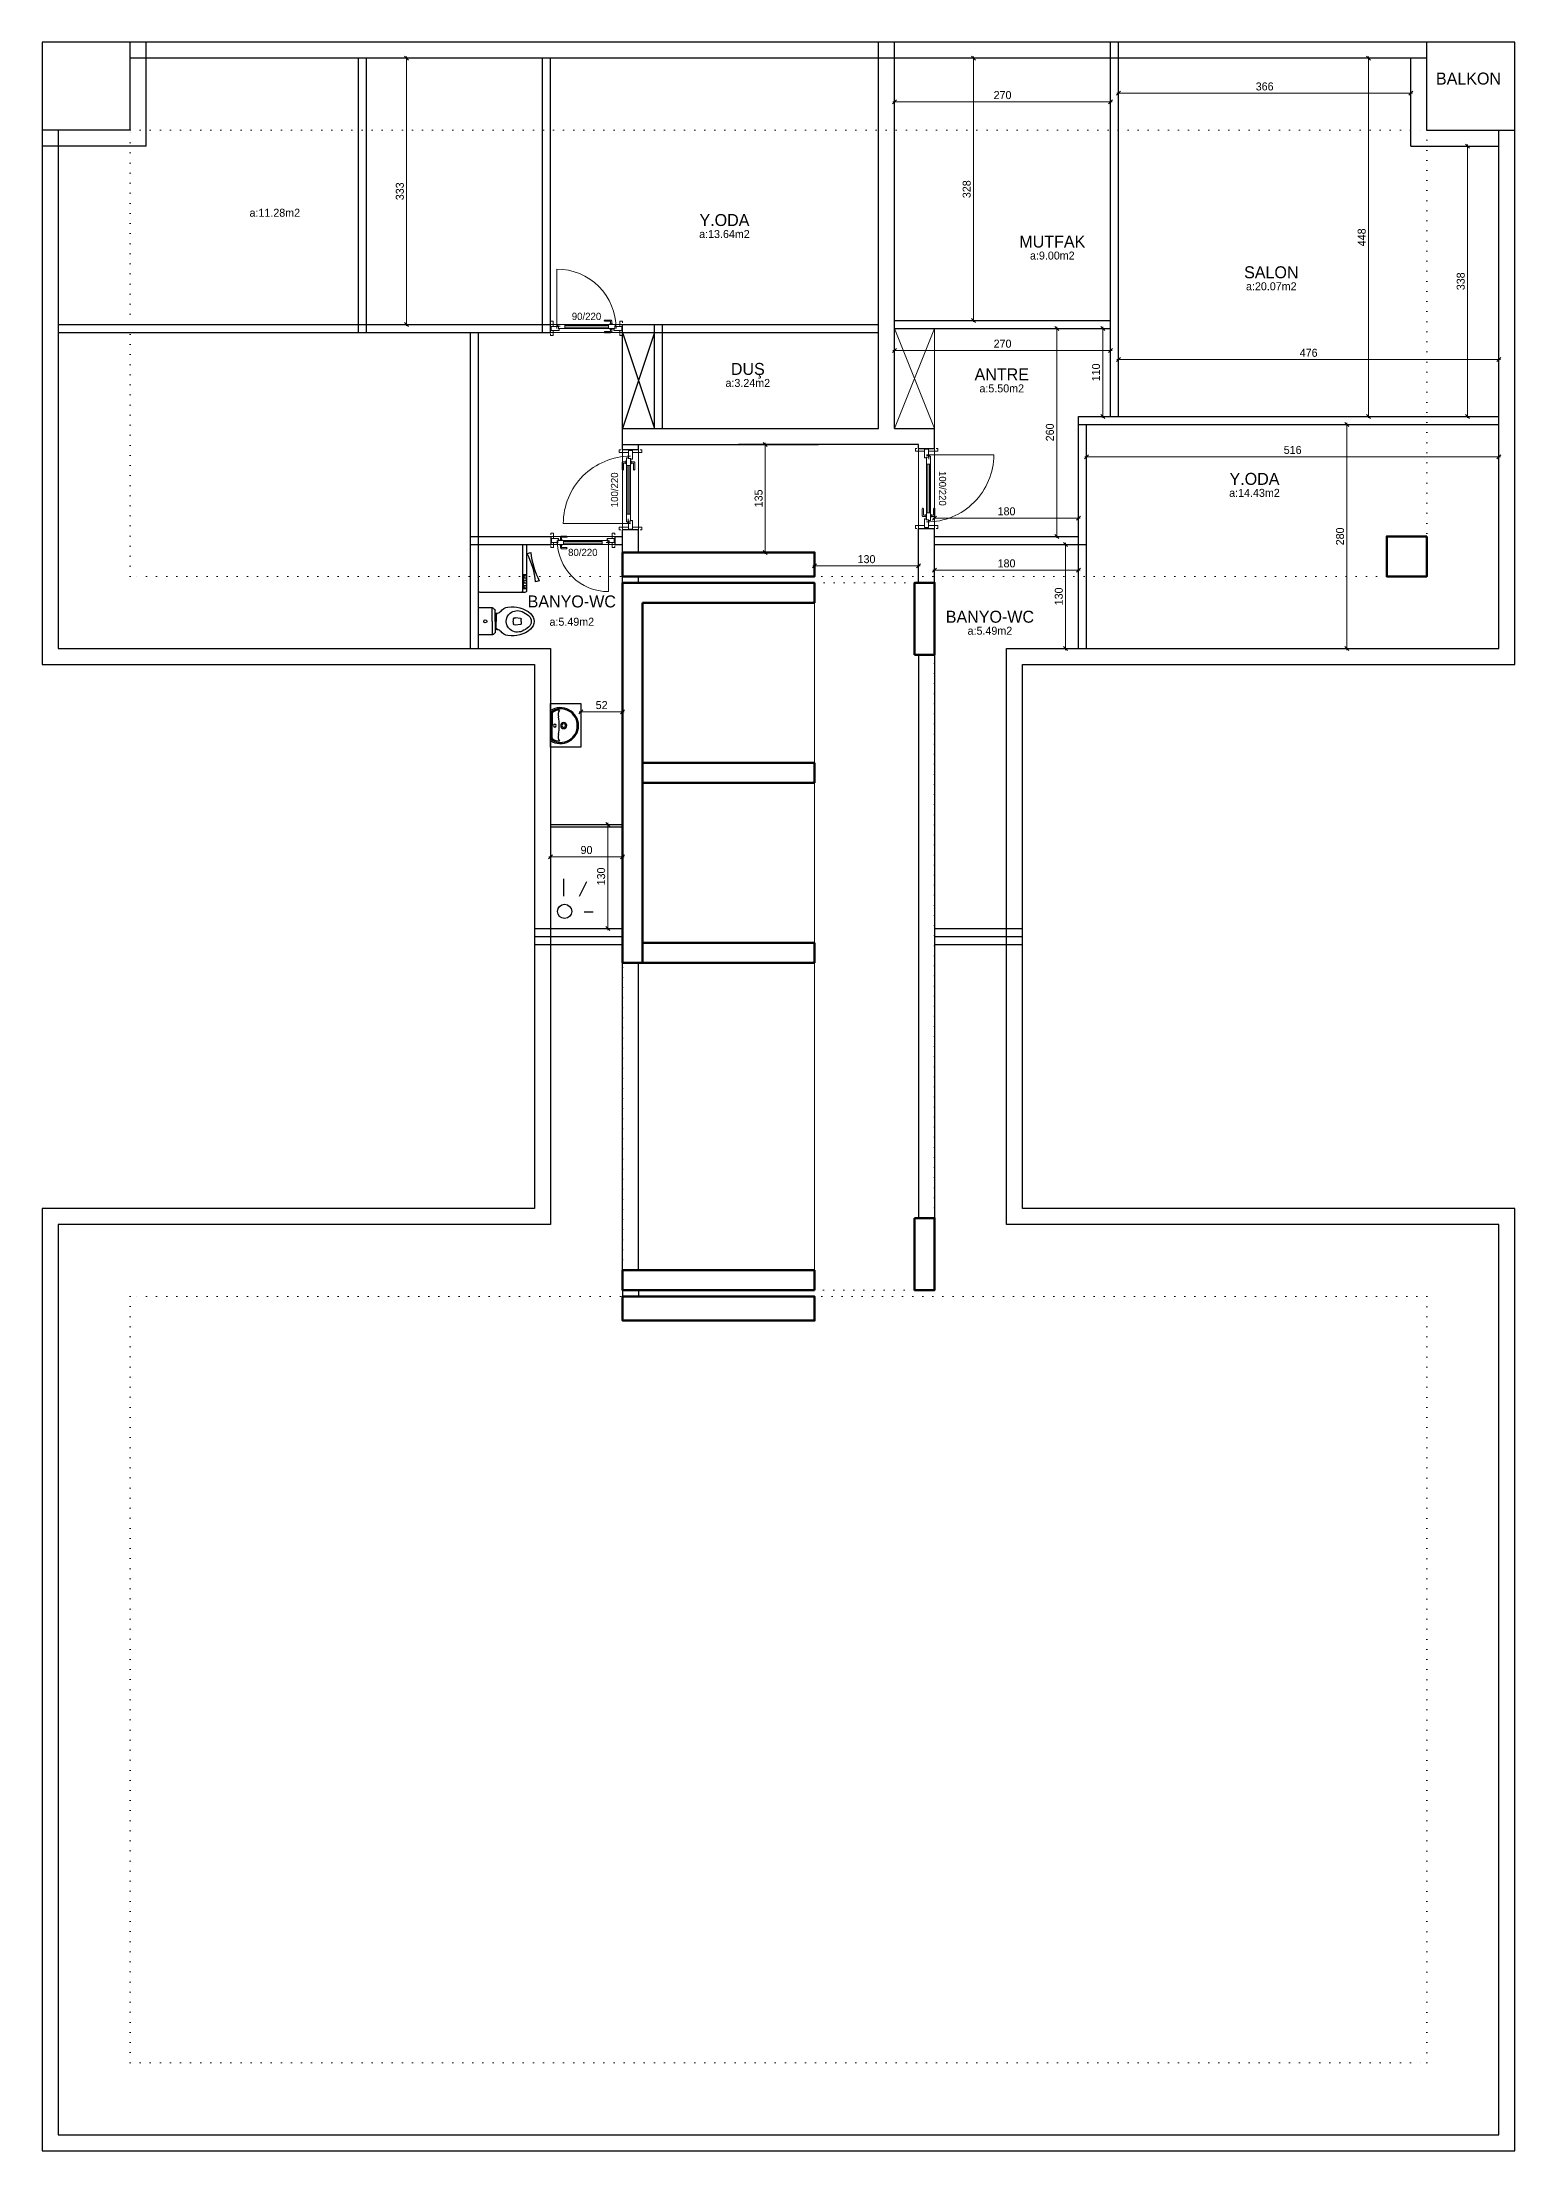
# Model space of a CAD drawing. Header units: centimetres. Extents: x 562865 to 1310255, y -148070 to 32737.
# Drawn here: x 586758 to 588599, y -21077 to -18441 of the extents above; entities that cross this region are included whole.
import ezdxf
from ezdxf.enums import TextEntityAlignment as Align

# ---------------------------------------------------------------- set-up
doc = ezdxf.new("R2010")
doc.units = ezdxf.units.CM
doc.header["$LTSCALE"] = 2.5
doc.linetypes.add('DOT', pattern=[0.25, 0, -0.25])
doc.layers.get('0').update_dxf_attribs({"color": 86})
for name, color, linetype, lineweight in [('ADAKENARI', 18, 'Continuous', 5), ('DUVAR', 4, 'Continuous', 30), ('duvar-kesim', 7, 'Continuous', 0), ('GÖRÜNÜŞLER', 96, 'Continuous', 25), ('iç ölçü', 106, 'Continuous', 18), ('kapi', 9, 'Continuous', 0), ('kolon', 1, 'Continuous', 53)]:
    doc.layers.add(name, color=color, linetype=linetype, lineweight=lineweight)
for name, color, linetype in [('alan', 7, 'Continuous'), ('kapi-yazi', 7, 'Continuous'), ('mahal', 7, 'Continuous')]:
    doc.layers.add(name, color=color, linetype=linetype)
doc.styles.add('PINAR', font='comic.ttf')
doc.dimstyles.new('TEMİZ ÖLÇÜ', dxfattribs={"dimtxt": 10, "dimasz": 5, "dimexe": 1.8, "dimexo": 0.625, "dimgap": 3, "dimtad": 1, "dimdec": 0, "dimrnd": 0.5, "dimzin": 1, "dimdsep": 46, "dimtxsty": 'PINAR', "dimblk": 'OBLIQUE', "dimcen": 0.9, "dimdle": 2, "dimclrd": 256, "dimclre": 256, "dimclrt": 7, "dimadec": 0, "dimazin": 0, "dimtfac": 1, "dimtdec": 0, "dimtofl": 0, "dimtmove": 2, "dimatfit": 2, "dimfxl": 10, "dimfxlon": 1, "dimlwd": -1, "dimlwe": -1, "dimarcsym": 0})

# ---------------------------------------------------------------- blocks, each defined once
blk = doc.blocks.new('_Oblique')
at = {"color": 0, "linetype": 'ByBlock', "lineweight": -2}
blk.add_line((-0.5, -0.5), (0.5, 0.5), dxfattribs=at)
blk = doc.blocks.new('*D805')
at = {"layer": 'Defpoints', "color": 0}
for p in [(587723.8, -19093.9), (587853.8, -19093.9), (587853.8, -19095.8)]:
    blk.add_point(p, dxfattribs=at)
at = {"layer": 'iç ölçü'}
for p, q in [((587721.8, -19095.8), (587855.8, -19095.8)), ((587723.8, -19094.5), (587723.8, -19097.6)), ((587853.8, -19094.5), (587853.8, -19097.6))]:
    blk.add_line(p, q, dxfattribs=at)
at = {"layer": 'iç ölçü', "linetype": 'ByBlock', "xscale": 5, "yscale": 5, "zscale": 5, "rotation": 180}
blk.add_blockref('_Oblique', (587723.8, -19095.8), dxfattribs=at)
at = {"layer": 'iç ölçü', "linetype": 'ByBlock', "xscale": 5, "yscale": 5, "zscale": 5}
blk.add_blockref('_Oblique', (587853.8, -19095.8), dxfattribs=at)
at = {"layer": 'iç ölçü', "color": 7, "insert": (587788.8, -19087.4), "char_height": 10, "attachment_point": 5, "style": 'PINAR'}
blk.add_mtext('130', dxfattribs=at)
blk = doc.blocks.new('*D806')
at = {"layer": 'Defpoints', "color": 0}
for p in [(587654.6, -18943.9), (587654.6, -19078.9), (587662.3, -19078.9)]:
    blk.add_point(p, dxfattribs=at)
at = {"layer": 'iç ölçü'}
for p, q in [((587655.2, -18943.9), (587664.1, -18943.9)), ((587662.3, -18941.9), (587662.3, -19080.9)), ((587655.2, -19078.9), (587664.1, -19078.9))]:
    blk.add_line(p, q, dxfattribs=at)
at = {"layer": 'iç ölçü', "linetype": 'ByBlock', "xscale": 5, "yscale": 5, "zscale": 5}
for p, rotation in [((587662.3, -18943.9), 90), ((587662.3, -19078.9), 270)]:
    blk.add_blockref('_Oblique', p, dxfattribs=dict(at, rotation=rotation))
at = {"layer": 'iç ölçü', "color": 7, "insert": (587653.9, -19011.4), "char_height": 10, "attachment_point": 5, "rotation": 90, "style": 'PINAR'}
blk.add_mtext('135', dxfattribs=at)
blk = doc.blocks.new('fm-door1')
at = {"linetype": 'Continuous'}
for p, q in [((0, 25), (0, -25)), ((100, 25), (0, 25)), ((80, 32), (80, 0)), ((84, 28), (128, 28)), ((90, 50), (910, 50)), ((90, 50), (90, 30)), ((100, 30), (90, 30)), ((100, 30), (100, -5)), ((100, 30), (100, -5)), ((100, 0), (900, 0)), ((190, 50), (190, 0)), ((810, 50), (810, 0)), ((910, 30), (900, 30)), ((900, 30), (900, -5)), ((900, 25), (1000, 25)), ((910, 50), (910, 30)), ((1000, 25), (1000, -25)), ((110, -25), (0, -25)), ((100, -5), (110, -5)), ((110, -5), (100, -5)), ((110, -5), (110, -25)), ((110, -25), (110, -5)), ((890, -25), (890, -5)), ((890, -5), (900, -5)), ((890, -25), (1000, -25))]:
    blk.add_line(p, q, dxfattribs=at)
at = {"color": 8, "linetype": 'Continuous'}
for p, q in [((190, 35), (810, 35)), ((190, 15), (810, 15))]:
    blk.add_line(p, q, dxfattribs=at)
at = {"linetype": 'Continuous'}
for points in [[(858, 58), (858, 89, 0.414214), (842, 104), (759, 104, 1), (759, 89), (835, 89, -0.414214), (842, 81), (842, 58)], [(858, -8), (858, -39, -0.414214), (842, -54), (759, -54, -1), (759, -39), (835, -39, 0.414214), (842, -31), (842, -8)]]:
    blk.add_lwpolyline(points, format="xyb", dxfattribs=at)
for points in [[(869, 50), (869, 58), (831, 58), (831, 50)], [(869, 0), (869, -8), (831, -8), (831, 0)]]:
    blk.add_lwpolyline(points, dxfattribs=at)
blk.add_circle((84, 32), 4.26, dxfattribs=at)
blk = doc.blocks.new('*D787')
at = {"layer": 'Defpoints', "color": 0}
for p in [(588019.7, -19068.9), (588019.7, -19198.9), (588037.5, -19198.9)]:
    blk.add_point(p, dxfattribs=at)
at = {"layer": 'iç ölçü'}
for p, q in [((588027.5, -19068.9), (588039.3, -19068.9)), ((588037.5, -19066.9), (588037.5, -19200.9)), ((588027.5, -19198.9), (588039.3, -19198.9))]:
    blk.add_line(p, q, dxfattribs=at)
at = {"layer": 'iç ölçü', "linetype": 'ByBlock', "xscale": 5, "yscale": 5, "zscale": 5}
for p, rotation in [((588037.5, -19068.9), 90), ((588037.5, -19198.9), 270)]:
    blk.add_blockref('_Oblique', p, dxfattribs=dict(at, rotation=rotation))
at = {"layer": 'iç ölçü', "color": 7, "insert": (588029.1, -19133.9), "char_height": 10, "attachment_point": 5, "rotation": 90, "style": 'PINAR'}
blk.add_mtext('130', dxfattribs=at)
blk = doc.blocks.new('*D788')
at = {"layer": 'Defpoints', "color": 0}
for p in [(587873.8, -18909.6), (588053.8, -18940), (588053.8, -19036)]:
    blk.add_point(p, dxfattribs=at)
at = {"layer": 'iç ölçü'}
for p, q in [((587873.8, -19026), (587873.8, -19037.8)), ((588053.8, -19026), (588053.8, -19037.8)), ((587871.8, -19036), (588055.8, -19036))]:
    blk.add_line(p, q, dxfattribs=at)
at = {"layer": 'iç ölçü', "linetype": 'ByBlock', "xscale": 5, "yscale": 5, "zscale": 5, "rotation": 180}
blk.add_blockref('_Oblique', (587873.8, -19036), dxfattribs=at)
at = {"layer": 'iç ölçü', "linetype": 'ByBlock', "xscale": 5, "yscale": 5, "zscale": 5}
blk.add_blockref('_Oblique', (588053.8, -19036), dxfattribs=at)
at = {"layer": 'iç ölçü', "color": 7, "insert": (587963.8, -19027.6), "char_height": 10, "attachment_point": 5, "style": 'PINAR'}
blk.add_mtext('180', dxfattribs=at)
blk = doc.blocks.new('*D789')
at = {"layer": 'Defpoints', "color": 0}
for p in [(588074.3, -18798.9), (588084, -18798.9), (588054.3, -18908.9)]:
    blk.add_point(p, dxfattribs=at)
at = {"layer": 'iç ölçü'}
for p, q in [((588074.9, -18798.9), (588085.8, -18798.9)), ((588084, -18910.9), (588084, -18796.9)), ((588074, -18908.9), (588085.8, -18908.9))]:
    blk.add_line(p, q, dxfattribs=at)
at = {"layer": 'iç ölçü', "linetype": 'ByBlock', "xscale": 5, "yscale": 5, "zscale": 5}
for p, rotation in [((588084, -18798.9), 90), ((588084, -18908.9), 270)]:
    blk.add_blockref('_Oblique', p, dxfattribs=dict(at, rotation=rotation))
at = {"layer": 'iç ölçü', "color": 7, "insert": (588075.6, -18853.9), "char_height": 10, "attachment_point": 5, "rotation": 90, "style": 'PINAR'}
blk.add_mtext('110', dxfattribs=at)
blk = doc.blocks.new('*D790')
at = {"layer": 'Defpoints', "color": 0}
for p in [(587823.8, -18824.5), (587823.8, -18826.6), (588093.8, -18824.5)]:
    blk.add_point(p, dxfattribs=at)
at = {"layer": 'iç ölçü'}
for p, q in [((588095.8, -18826.6), (587821.8, -18826.6)), ((587823.8, -18825.1), (587823.8, -18828.4)), ((588093.8, -18825.1), (588093.8, -18828.4))]:
    blk.add_line(p, q, dxfattribs=at)
at = {"layer": 'iç ölçü', "linetype": 'ByBlock', "xscale": 5, "yscale": 5, "zscale": 5, "rotation": 180}
blk.add_blockref('_Oblique', (587823.8, -18826.6), dxfattribs=at)
at = {"layer": 'iç ölçü', "linetype": 'ByBlock', "xscale": 5, "yscale": 5, "zscale": 5}
blk.add_blockref('_Oblique', (588093.8, -18826.6), dxfattribs=at)
at = {"layer": 'iç ölçü', "color": 7, "insert": (587958.8, -18818.1), "char_height": 10, "attachment_point": 5, "style": 'PINAR'}
blk.add_mtext('270', dxfattribs=at)
blk = doc.blocks.new('*D791')
at = {"layer": 'Defpoints', "color": 0}
for p in [(588103.8, -18675.1), (588579.1, -18675.1), (588579.1, -18838)]:
    blk.add_point(p, dxfattribs=at)
at = {"layer": 'iç ölçü'}
for p, q in [((588101.8, -18838), (588581.1, -18838)), ((588103.8, -18828), (588103.8, -18839.8)), ((588579.1, -18828), (588579.1, -18839.8))]:
    blk.add_line(p, q, dxfattribs=at)
at = {"layer": 'iç ölçü', "linetype": 'ByBlock', "xscale": 5, "yscale": 5, "zscale": 5, "rotation": 180}
blk.add_blockref('_Oblique', (588103.8, -18838), dxfattribs=at)
at = {"layer": 'iç ölçü', "linetype": 'ByBlock', "xscale": 5, "yscale": 5, "zscale": 5}
blk.add_blockref('_Oblique', (588579.1, -18838), dxfattribs=at)
at = {"layer": 'iç ölçü', "color": 7, "insert": (588341.4, -18829.5), "char_height": 10, "attachment_point": 5, "style": 'PINAR'}
blk.add_mtext('476', dxfattribs=at)
blk = doc.blocks.new('*D792')
at = {"layer": 'Defpoints', "color": 0}
for p in [(588399.9, -18461.2), (588416.2, -18461.2), (588399.9, -18908.9)]:
    blk.add_point(p, dxfattribs=at)
at = {"layer": 'iç ölçü'}
for p, q in [((588406.2, -18461.2), (588418, -18461.2)), ((588416.2, -18910.9), (588416.2, -18459.2)), ((588406.2, -18908.9), (588418, -18908.9))]:
    blk.add_line(p, q, dxfattribs=at)
at = {"layer": 'iç ölçü', "linetype": 'ByBlock', "xscale": 5, "yscale": 5, "zscale": 5}
for p, rotation in [((588416.2, -18461.2), 90), ((588416.2, -18908.9), 270)]:
    blk.add_blockref('_Oblique', p, dxfattribs=dict(at, rotation=rotation))
at = {"layer": 'iç ölçü', "color": 7, "insert": (588407.7, -18685.1), "char_height": 10, "attachment_point": 5, "rotation": 90, "style": 'PINAR'}
blk.add_mtext('448', dxfattribs=at)
blk = doc.blocks.new('*D793')
at = {"layer": 'Defpoints', "color": 0}
for p in [(588537.7, -18571.2), (588537.7, -18908.9), (588539.9, -18908.9)]:
    blk.add_point(p, dxfattribs=at)
at = {"layer": 'iç ölçü'}
for p, q in [((588538.3, -18571.2), (588541.7, -18571.2)), ((588539.9, -18569.2), (588539.9, -18910.9)), ((588538.3, -18908.9), (588541.7, -18908.9))]:
    blk.add_line(p, q, dxfattribs=at)
at = {"layer": 'iç ölçü', "linetype": 'ByBlock', "xscale": 5, "yscale": 5, "zscale": 5}
for p, rotation in [((588539.9, -18571.2), 90), ((588539.9, -18908.9), 270)]:
    blk.add_blockref('_Oblique', p, dxfattribs=dict(at, rotation=rotation))
at = {"layer": 'iç ölçü', "color": 7, "insert": (588531.5, -18740.1), "char_height": 10, "attachment_point": 5, "rotation": 90, "style": 'PINAR'}
blk.add_mtext('338', dxfattribs=at)
blk = doc.blocks.new('*D794')
at = {"layer": 'Defpoints', "color": 0}
for p in [(588103.8, -18505.1), (588103.8, -18516.2), (588469.1, -18516.2)]:
    blk.add_point(p, dxfattribs=at)
at = {"layer": 'iç ölçü'}
for p, q in [((588471.1, -18505.1), (588101.8, -18505.1)), ((588103.8, -18515.1), (588103.8, -18503.3)), ((588469.1, -18515.1), (588469.1, -18503.3))]:
    blk.add_line(p, q, dxfattribs=at)
at = {"layer": 'iç ölçü', "linetype": 'ByBlock', "xscale": 5, "yscale": 5, "zscale": 5, "rotation": 180}
blk.add_blockref('_Oblique', (588103.8, -18505.1), dxfattribs=at)
at = {"layer": 'iç ölçü', "linetype": 'ByBlock', "xscale": 5, "yscale": 5, "zscale": 5}
blk.add_blockref('_Oblique', (588469.1, -18505.1), dxfattribs=at)
at = {"layer": 'iç ölçü', "color": 7, "insert": (588286.4, -18496.6), "char_height": 10, "attachment_point": 5, "style": 'PINAR'}
blk.add_mtext('366', dxfattribs=at)
blk = doc.blocks.new('*D795')
at = {"layer": 'Defpoints', "color": 0}
for p in [(587823.8, -18515.9), (587823.8, -18533.2), (588093.8, -18533.2)]:
    blk.add_point(p, dxfattribs=at)
at = {"layer": 'iç ölçü'}
for p, q in [((588095.8, -18515.9), (587821.8, -18515.9)), ((587823.8, -18525.9), (587823.8, -18514.1)), ((588093.8, -18525.9), (588093.8, -18514.1))]:
    blk.add_line(p, q, dxfattribs=at)
at = {"layer": 'iç ölçü', "linetype": 'ByBlock', "xscale": 5, "yscale": 5, "zscale": 5, "rotation": 180}
blk.add_blockref('_Oblique', (587823.8, -18515.9), dxfattribs=at)
at = {"layer": 'iç ölçü', "linetype": 'ByBlock', "xscale": 5, "yscale": 5, "zscale": 5}
blk.add_blockref('_Oblique', (588093.8, -18515.9), dxfattribs=at)
at = {"layer": 'iç ölçü', "color": 7, "insert": (587958.8, -18507.4), "char_height": 10, "attachment_point": 5, "style": 'PINAR'}
blk.add_mtext('270', dxfattribs=at)
blk = doc.blocks.new('*D796')
at = {"layer": 'Defpoints', "color": 0}
for p in [(587945.2, -18461.2), (587922.4, -18788.9), (587956, -18788.9)]:
    blk.add_point(p, dxfattribs=at)
at = {"layer": 'iç ölçü'}
for p, q in [((587932.4, -18461.2), (587920.6, -18461.2)), ((587922.4, -18459.2), (587922.4, -18790.9)), ((587932.4, -18788.9), (587920.6, -18788.9))]:
    blk.add_line(p, q, dxfattribs=at)
at = {"layer": 'iç ölçü', "linetype": 'ByBlock', "xscale": 5, "yscale": 5, "zscale": 5}
for p, rotation in [((587922.4, -18461.2), 90), ((587922.4, -18788.9), 270)]:
    blk.add_blockref('_Oblique', p, dxfattribs=dict(at, rotation=rotation))
at = {"layer": 'iç ölçü', "color": 7, "insert": (587914, -18625), "char_height": 10, "attachment_point": 5, "rotation": 90, "style": 'PINAR'}
blk.add_mtext('328', dxfattribs=at)
blk = doc.blocks.new('*D797')
at = {"layer": 'Defpoints', "color": 0}
for p in [(588316.4, -18918.9), (588316.4, -19198.9), (588389, -19198.9)]:
    blk.add_point(p, dxfattribs=at)
at = {"layer": 'iç ölçü'}
for p, q in [((588379, -18918.9), (588390.8, -18918.9)), ((588389, -18916.9), (588389, -19200.9)), ((588379, -19198.9), (588390.8, -19198.9))]:
    blk.add_line(p, q, dxfattribs=at)
at = {"layer": 'iç ölçü', "linetype": 'ByBlock', "xscale": 5, "yscale": 5, "zscale": 5}
for p, rotation in [((588389, -18918.9), 90), ((588389, -19198.9), 270)]:
    blk.add_blockref('_Oblique', p, dxfattribs=dict(at, rotation=rotation))
at = {"layer": 'iç ölçü', "color": 7, "insert": (588380.6, -19058.9), "char_height": 10, "attachment_point": 5, "rotation": 90, "style": 'PINAR'}
blk.add_mtext('280', dxfattribs=at)
blk = doc.blocks.new('*D798')
at = {"layer": 'Defpoints', "color": 0}
for p in [(588579.1, -18959.4), (588063.8, -18975.7), (588579.1, -18975.7)]:
    blk.add_point(p, dxfattribs=at)
at = {"layer": 'iç ölçü'}
for p, q in [((588061.8, -18959.4), (588581.1, -18959.4)), ((588063.8, -18969.4), (588063.8, -18957.6)), ((588579.1, -18969.4), (588579.1, -18957.6))]:
    blk.add_line(p, q, dxfattribs=at)
at = {"layer": 'iç ölçü', "linetype": 'ByBlock', "xscale": 5, "yscale": 5, "zscale": 5, "rotation": 180}
blk.add_blockref('_Oblique', (588063.8, -18959.4), dxfattribs=at)
at = {"layer": 'iç ölçü', "linetype": 'ByBlock', "xscale": 5, "yscale": 5, "zscale": 5}
blk.add_blockref('_Oblique', (588579.1, -18959.4), dxfattribs=at)
at = {"layer": 'iç ölçü', "color": 7, "insert": (588321.4, -18950.9), "char_height": 10, "attachment_point": 5, "style": 'PINAR'}
blk.add_mtext('516', dxfattribs=at)
blk = doc.blocks.new('*D799')
at = {"layer": 'Defpoints', "color": 0}
for p in [(587873.8, -19068.9), (588053.8, -19068.9), (588053.8, -19101.2)]:
    blk.add_point(p, dxfattribs=at)
at = {"layer": 'iç ölçü'}
for p, q in [((587871.8, -19101.2), (588055.8, -19101.2)), ((587873.8, -19091.2), (587873.8, -19103)), ((588053.8, -19091.2), (588053.8, -19103))]:
    blk.add_line(p, q, dxfattribs=at)
at = {"layer": 'iç ölçü', "linetype": 'ByBlock', "xscale": 5, "yscale": 5, "zscale": 5, "rotation": 180}
blk.add_blockref('_Oblique', (587873.8, -19101.2), dxfattribs=at)
at = {"layer": 'iç ölçü', "linetype": 'ByBlock', "xscale": 5, "yscale": 5, "zscale": 5}
blk.add_blockref('_Oblique', (588053.8, -19101.2), dxfattribs=at)
at = {"layer": 'iç ölçü', "color": 7, "insert": (587963.8, -19092.7), "char_height": 10, "attachment_point": 5, "style": 'PINAR'}
blk.add_mtext('180', dxfattribs=at)
blk = doc.blocks.new('*D800')
at = {"layer": 'Defpoints', "color": 0}
for p in [(588019.7, -18798.9), (588026.5, -18798.9), (588019.7, -19058.9)]:
    blk.add_point(p, dxfattribs=at)
at = {"layer": 'iç ölçü'}
for p, q in [((588020.3, -18798.9), (588028.3, -18798.9)), ((588026.5, -19060.9), (588026.5, -18796.9)), ((588020.3, -19058.9), (588028.3, -19058.9))]:
    blk.add_line(p, q, dxfattribs=at)
at = {"layer": 'iç ölçü', "linetype": 'ByBlock', "xscale": 5, "yscale": 5, "zscale": 5}
for p, rotation in [((588026.5, -18798.9), 90), ((588026.5, -19058.9), 270)]:
    blk.add_blockref('_Oblique', p, dxfattribs=dict(at, rotation=rotation))
at = {"layer": 'iç ölçü', "color": 7, "insert": (588018, -18928.9), "char_height": 10, "attachment_point": 5, "rotation": 90, "style": 'PINAR'}
blk.add_mtext('260', dxfattribs=at)
blk = doc.blocks.new('Klozet-1')
for p, q in [((16.75, 0), (-16.75, 0)), ((16.75, -17.5), (16.75, 0)), ((-16.75, -17.5), (-16.75, 0)), ((0, -17), (-16.75, -17)), ((0, -21), (-13.8398, -21)), ((-10, -23), (-10, -21)), ((-8.0157, -22.0272), (0, -22.0272)), ((0, -17), (16.75, -17)), ((0, -21), (13.8397, -21)), ((8.0156, -22.0272), (0, -22.0272)), ((10, -23), (10, -21)), ((-3.7475, -52.5499), (-4.5772, -46.068)), ((3.7475, -52.5499), (4.5771, -46.068)), ((0, -53.5), (-2.7488, -53.5)), ((0, -53.5), (2.7487, -53.5))]:
    blk.add_line(p, q)
for centre, radius, start, end in [((-14.75, -17.5), 2, 180, 245.214224), ((-16.6366, -21.5854), 2.5, 21.212156, 65.214224), ((-13.8398, -20.5), 0.5, 201.212156, 270), ((-16, -23), 6, 306.869898, 0), ((-8.0157, -24.0272), 2, 90, 176.416678), ((0, -8.5), 2, 90, 270), ((0, -8.5), 2, 270, 90), ((8.0156, -24.0272), 2, 3.583322, 90), ((16, -23), 6, 180, 233.130102), ((13.8397, -20.5), 0.5, 270, 338.787844), ((16.6365, -21.5854), 2.5, 114.785776, 158.787844), ((14.75, -17.5), 2, 294.785776, 0), ((16.7492, -42.2359), 35, 171.135952, 220.418686), ((-4, -39), 14, 126.869898, 171.135952), ((1.5795, -48.7268), 15, 142.16423, 203.165473), ((0, -47.5), 13, 90, 142.16423), ((-2.5933, -45.8141), 2, 103.10266, 187.293703), ((-2.7488, -52.5), 1, 182.862405, 270), ((0.8071, -60.4236), 17, 92.721352, 103.10266), ((-0.8072, -60.4236), 17, 76.89734, 87.278648), ((0, -47.5), 13, 37.83577, 90), ((2.7487, -52.5), 1, 270, 357.137595), ((2.5933, -45.8141), 2, 352.706297, 76.89734), ((-16.7492, -42.2359), 35, 319.581314, 8.864048), ((-1.5796, -48.7268), 15, 336.834527, 37.83577), ((4, -39), 14, 8.864048, 53.130102), ((16.7492, -42.2359), 31.5, 203.165473, 220.418686), ((0, -56.5), 13, 220.418686, 270), ((0, -56.5), 9.5, 220.418686, 270), ((0, -56.5), 9.5, 270, 319.581314), ((0, -56.5), 13, 270, 319.581314), ((-16.7492, -42.2359), 31.5, 319.581314, 336.834527)]:
    blk.add_arc(centre, radius, start, end)
blk = doc.blocks.new('C.Mak')
at = {"color": 8}
for p, q in [((25.7, -56.1), (8.1, -56.1)), ((8.1, -56.1), (8.1, -59.3)), ((25.7, -59.3), (25.7, -56.1))]:
    blk.add_line(p, q, dxfattribs=at)
blk.add_lwpolyline([(-27.7, 0, 0.414214), (-29.7, -2), (-29.7, -58, 0.414214), (-27.7, -60), (28.2, -60, 0.414214), (30.3, -58), (30.3, -2, 0.414214), (28.2, 0)], format="xyb", close=True)
blk.add_lwpolyline([(-29.7, -53, 0.414214), (-27.7, -55), (28.2, -55, 0.414214), (30.3, -53)], format="xyb")
blk.add_lwpolyline([(15.9, -76), (17.2, -71.4, -0.091234), (-18.2, -60.9), (-19.5, -65.4, -0.091234)], format="xyb", close=True, dxfattribs=at)
for centre in [(10.7, -58.2), (16.9, -58.2), (23.3, -58.2)]:
    blk.add_circle(centre, 1.82, dxfattribs=at)
blk = doc.blocks.new('Lav-1')
for p, q in [((-18.7083, 0), (18.7083, 0)), ((-15.105, -2.2), (0, -2.2)), ((15.105, -2.2), (0, -2.2))]:
    blk.add_line(p, q)
at = {"color": 8}
for p in [(-15.9925, -0.7), (15.9925, -0.7)]:
    blk.add_line(p, (0, -0.7), dxfattribs=at)
for centre, radius, start, end in [((0, -12.5), 22.5, 146.251011, 270), ((0, -12.5), 22.5, 270, 33.748989), ((0, -12.5), 19.5, 152.688782, 175.764074), ((-13.5377, -21.504), 12, 77.387843, 119.499625), ((-15.105, -4.7), 2.5, 90, 152.688782), ((0, 39), 50, 257.387843, 270), ((0, 39), 50, 270, 282.612157), ((13.5377, -21.504), 12, 60.500375, 102.612157), ((15.105, -4.7), 2.5, 27.311218, 90), ((0, -12.5), 19.5, 4.235926, 27.311218)]:
    blk.add_arc(centre, radius, start, end)
for centre, radius, start, end in [((0, -12.5), 21, 149.821029, 270), ((-15.9925, -3.2), 2.5, 90, 149.821029), ((0, -16.5), 3.75, 90, 270), ((0, -16.5), 2.3, 90, 270), ((0, -5.5), 1.75, 90, 270), ((0, -12.5), 21, 270, 30.178971), ((0, -5.5), 1.75, 270, 90), ((0, -16.5), 3.75, 270, 90), ((0, -16.5), 2.3, 270, 90), ((15.9925, -3.2), 2.5, 30.178971, 90)]:
    blk.add_arc(centre, radius, start, end, dxfattribs=at)
blk = doc.blocks.new('*D801')
at = {"layer": 'Defpoints', "color": 0}
for p in [(587431.6, -19267.7), (587483.8, -19267.7), (587483.8, -19278.2)]:
    blk.add_point(p, dxfattribs=at)
at = {"layer": 'iç ölçü'}
for p, q in [((587429.6, -19278.2), (587485.8, -19278.2)), ((587431.6, -19268.3), (587431.6, -19280)), ((587483.8, -19268.3), (587483.8, -19280))]:
    blk.add_line(p, q, dxfattribs=at)
at = {"layer": 'iç ölçü', "linetype": 'ByBlock', "xscale": 5, "yscale": 5, "zscale": 5, "rotation": 180}
blk.add_blockref('_Oblique', (587431.6, -19278.2), dxfattribs=at)
at = {"layer": 'iç ölçü', "linetype": 'ByBlock', "xscale": 5, "yscale": 5, "zscale": 5}
blk.add_blockref('_Oblique', (587483.8, -19278.2), dxfattribs=at)
at = {"layer": 'iç ölçü', "color": 7, "insert": (587457.7, -19269.8), "char_height": 10, "attachment_point": 5, "style": 'PINAR'}
blk.add_mtext('52', dxfattribs=at)
blk = doc.blocks.new('*D802')
at = {"layer": 'Defpoints', "color": 0}
for p in [(587393.8, -19448.2), (587483.8, -19448.2), (587483.8, -19459.5)]:
    blk.add_point(p, dxfattribs=at)
at = {"layer": 'iç ölçü'}
for p, q in [((587391.8, -19459.5), (587485.8, -19459.5)), ((587393.8, -19449.5), (587393.8, -19461.3)), ((587483.8, -19449.5), (587483.8, -19461.3))]:
    blk.add_line(p, q, dxfattribs=at)
at = {"layer": 'iç ölçü', "linetype": 'ByBlock', "xscale": 5, "yscale": 5, "zscale": 5, "rotation": 180}
blk.add_blockref('_Oblique', (587393.8, -19459.5), dxfattribs=at)
at = {"layer": 'iç ölçü', "linetype": 'ByBlock', "xscale": 5, "yscale": 5, "zscale": 5}
blk.add_blockref('_Oblique', (587483.8, -19459.5), dxfattribs=at)
at = {"layer": 'iç ölçü', "color": 7, "insert": (587438.8, -19450.9), "char_height": 10, "attachment_point": 5, "style": 'PINAR'}
blk.add_mtext('90', dxfattribs=at)
blk = doc.blocks.new('*D803')
at = {"layer": 'Defpoints', "color": 0}
for p in [(587461.1, -19418.8), (587465.6, -19418.8), (587461.1, -19548.9)]:
    blk.add_point(p, dxfattribs=at)
at = {"layer": 'iç ölçü'}
for p, q in [((587461.8, -19418.8), (587467.4, -19418.8)), ((587465.6, -19550.9), (587465.6, -19416.8)), ((587461.8, -19548.9), (587467.4, -19548.9))]:
    blk.add_line(p, q, dxfattribs=at)
at = {"layer": 'iç ölçü', "linetype": 'ByBlock', "xscale": 5, "yscale": 5, "zscale": 5}
for p, rotation in [((587465.6, -19418.8), 90), ((587465.6, -19548.9), 270)]:
    blk.add_blockref('_Oblique', p, dxfattribs=dict(at, rotation=rotation))
at = {"layer": 'iç ölçü', "color": 7, "insert": (587457.1, -19483.9), "char_height": 10, "attachment_point": 5, "rotation": 90, "style": 'PINAR'}
blk.add_mtext('130', dxfattribs=at)
blk = doc.blocks.new('*D804')
at = {"layer": 'Defpoints', "color": 0}
for p in [(587186.1, -18461.2), (587186.1, -18793.9), (587213.8, -18793.9)]:
    blk.add_point(p, dxfattribs=at)
at = {"layer": 'iç ölçü'}
for p, q in [((587203.8, -18461.2), (587215.6, -18461.2)), ((587213.8, -18459.2), (587213.8, -18795.9)), ((587203.8, -18793.9), (587215.6, -18793.9))]:
    blk.add_line(p, q, dxfattribs=at)
at = {"layer": 'iç ölçü', "linetype": 'ByBlock', "xscale": 5, "yscale": 5, "zscale": 5}
for p, rotation in [((587213.8, -18461.2), 90), ((587213.8, -18793.9), 270)]:
    blk.add_blockref('_Oblique', p, dxfattribs=dict(at, rotation=rotation))
at = {"layer": 'iç ölçü', "color": 7, "insert": (587205.5, -18627.6), "char_height": 10, "attachment_point": 5, "rotation": 90, "style": 'PINAR'}
blk.add_mtext('333', dxfattribs=at)

msp = doc.modelspace()

# ---------------------------------------------------------------- linework, layer by layer
at = {"layer": 'ADAKENARI', "color": 2, "linetype": 'DOT', "ltscale": 20}
for points in [[(588489.1, -18551.2), (588489.1, -19108.9), (586868.4, -19108.9), (586868.4, -18551.2)], [(587873.8, -19116.9), (587873.8, -20000.9), (587483.8, -20000.9), (587483.8, -19116.9)], [(587873.8, -19116.9), (587873.8, -20000.9), (587483.8, -20000.9), (587483.8, -19116.9)], [(588489.1, -20966.6), (588489.1, -20008.9), (586868.4, -20008.9), (586868.4, -20966.6)]]:
    msp.add_lwpolyline(points, close=True, dxfattribs=at)
at = {"layer": 'DUVAR'}
for p, q in [((588599.1, -18441.2), (586758.4, -18441.2)), ((586758.4, -18441.2), (586758.4, -19218.9)), ((586868.4, -18551.2), (586868.4, -18441.2)), ((586888.4, -18571.2), (586888.4, -18441.2)), ((587803.8, -18923.9), (587803.8, -18441.2)), ((587823.8, -18923.9), (587823.8, -18441.2)), ((588093.8, -18908.9), (588093.8, -18441.2)), ((588103.8, -18908.9), (588103.8, -18441.2)), ((588489.1, -18551.2), (588489.1, -18441.2)), ((588599.1, -19218.9), (588599.1, -18441.2)), ((588489.1, -18461.2), (586868.4, -18461.2)), ((587153.8, -18803.9), (587153.8, -18461.2)), ((587163.8, -18803.9), (587163.8, -18461.2)), ((587383.8, -18803.9), (587383.8, -18461.2)), ((587393.8, -18803.9), (587393.8, -18461.2)), ((588469.1, -18571.2), (588469.1, -18461.2)), ((586868.4, -18551.2), (586758.4, -18551.2)), ((586778.4, -18551.2), (586778.4, -19198.9)), ((588489.1, -18551.2), (588599.1, -18551.2)), ((588579.1, -19198.9), (588579.1, -18551.2)), ((586888.4, -18571.2), (586758.4, -18571.2)), ((588469.1, -18571.2), (588579.1, -18571.2)), ((587823.8, -18788.9), (588093.8, -18788.9)), ((586778.4, -18793.9), (587393.8, -18793.9)), ((586778.4, -18803.9), (587393.8, -18803.9)), ((587293.8, -19198.9), (587293.8, -18803.9)), ((587303.8, -19198.9), (587303.8, -18803.9)), ((587393.8, -18803.9), (587393.8, -18793.9)), ((587483.8, -18793.9), (587803.8, -18793.9)), ((587483.8, -18803.9), (587483.8, -18793.9)), ((587483.8, -18803.9), (587803.8, -18803.9)), ((587523.8, -18923.9), (587523.8, -18793.9)), ((587533.8, -18923.9), (587533.8, -18793.9)), ((587823.8, -18798.9), (588093.8, -18798.9)), ((588053.8, -18908.9), (588579.1, -18908.9)), ((588053.8, -19198.9), (588053.8, -18908.9)), ((588053.8, -18918.9), (588579.1, -18918.9)), ((588063.8, -19198.9), (588063.8, -18918.9)), ((587483.8, -18923.9), (587803.8, -18923.9)), ((587483.8, -18950.7), (587483.8, -18923.9)), ((587483.8, -18943.9), (587728.9, -18943.9)), ((587483.8, -18943.9), (587728.9, -18943.9)), ((587503.8, -18950.7), (587503.8, -18943.9)), ((587853.8, -18943.9), (587628.6, -18943.9)), ((587823.8, -18923.9), (587873.8, -18923.9)), ((587853.8, -18948.9), (587853.8, -18943.9)), ((587873.8, -18948.9), (587873.8, -18923.9)), ((587503.8, -18950.7), (587483.8, -18950.7)), ((587853.8, -18948.9), (587873.8, -18948.9)), ((587483.8, -19078.9), (587483.8, -19050.7)), ((587503.8, -19050.7), (587483.8, -19050.7)), ((587503.8, -19078.9), (587503.8, -19050.7)), ((587853.8, -19116.9), (587853.8, -19048.9)), ((587853.8, -19048.9), (587873.8, -19048.9)), ((587873.8, -19116.9), (587873.8, -19048.9)), ((587293.8, -19058.9), (587394.2, -19058.9)), ((587293.8, -19068.9), (587394.2, -19068.9)), ((587394.2, -19058.9), (587394.2, -19068.9)), ((587474.2, -19058.9), (587483.8, -19058.9)), ((587474.2, -19058.9), (587474.2, -19068.9)), ((587474.2, -19068.9), (587483.8, -19068.9)), ((587873.8, -19058.9), (588053.8, -19058.9)), ((587873.8, -19068.9), (588063.8, -19068.9)), ((587483.8, -19116.9), (587483.8, -19108.9)), ((587503.8, -19116.9), (587503.8, -19108.9)), ((586778.4, -19198.9), (587393.8, -19198.9)), ((587393.8, -19198.9), (587393.8, -19918.9)), ((587853.8, -19206.9), (587853.8, -19910.9)), ((587873.8, -19206.9), (587873.8, -19910.9)), ((587963.8, -19918.9), (587963.8, -19198.9)), ((587963.8, -19198.9), (588579.1, -19198.9)), ((586758.4, -19218.9), (587373.8, -19218.9)), ((587373.8, -19218.9), (587373.8, -19898.9)), ((587983.8, -19898.9), (587983.8, -19218.9)), ((587983.8, -19218.9), (588599.1, -19218.9)), ((587373.8, -19548.9), (587483.8, -19548.9)), ((587873.8, -19548.9), (587983.8, -19548.9)), ((587373.8, -19558.9), (587483.8, -19558.9)), ((587373.8, -19568.9), (587483.8, -19568.9)), ((587873.8, -19558.9), (587983.8, -19558.9)), ((587873.8, -19568.9), (587983.8, -19568.9)), ((587483.8, -19975.9), (587483.8, -19591.9)), ((587503.8, -19975.9), (587503.8, -19591.9)), ((587373.8, -19898.9), (586758.4, -19898.9)), ((586758.4, -19898.9), (586758.4, -21076.6)), ((587393.8, -19918.9), (586778.4, -19918.9)), ((586778.4, -19918.9), (586778.4, -21056.6)), ((588579.1, -19918.9), (587963.8, -19918.9)), ((588599.1, -19898.9), (587983.8, -19898.9)), ((588579.1, -21056.6), (588579.1, -19918.9)), ((588599.1, -21076.6), (588599.1, -19898.9)), ((587483.8, -20000.9), (587483.8, -20008.9)), ((587503.8, -20000.9), (587503.8, -20008.9)), ((586778.4, -21056.6), (588579.1, -21056.6)), ((586758.4, -21076.6), (588599.1, -21076.6))]:
    msp.add_line(p, q, dxfattribs=at)
at = {"layer": 'duvar-kesim'}
for p, q in [((587393.8, -18793.9), (587483.8, -18793.9)), ((587393.8, -18803.9), (587483.8, -18803.9)), ((587483.8, -19050.7), (587483.8, -18950.7)), ((587503.8, -19050.7), (587503.8, -18950.7)), ((587853.8, -18948.9), (587853.8, -19048.9)), ((587873.8, -18948.9), (587873.8, -19048.9)), ((587474.2, -19058.9), (587394.2, -19058.9)), ((587474.2, -19068.9), (587394.2, -19068.9))]:
    msp.add_line(p, q, dxfattribs=at)
at = {"layer": 'GÖRÜNÜŞLER'}
for p, q in [((587483.8, -18923.9), (587483.8, -18803.9)), ((587483.8, -18803.9), (587523.8, -18923.9)), ((587523.8, -18803.9), (587483.8, -18923.9)), ((587393.8, -19418.8), (587483.8, -19418.8)), ((587393.8, -19421.8), (587483.8, -19421.8)), ((587410.3, -19508.7), (587410.3, -19486.8)), ((587429.9, -19508.7), (587439.2, -19490.1)), ((587435.9, -19528), (587447, -19528))]:
    msp.add_line(p, q, dxfattribs=at)
msp.add_lwpolyline([(587393.8, -19267.7), (587431.6, -19267.7), (587431.6, -19322.4), (587393.8, -19322.4)], close=True, dxfattribs=at)
msp.add_circle((587411.4, -19527.6), 8.9, dxfattribs=at)
at = {"layer": 'iç ölçü'}
for p, q in [((587873.8, -18798.9), (587823.8, -18923.9)), ((587873.8, -18923.9), (587823.8, -18798.9)), ((587873.8, -18923.9), (587873.8, -18798.9)), ((587723.8, -19341.9), (587723.8, -19141.9)), ((587723.8, -19566.9), (587723.8, -19366.9)), ((587723.8, -19591.9), (587723.8, -19988.4))]:
    msp.add_line(p, q, dxfattribs=at)
at = {"layer": 'kapi'}
for points in [[(587401.8, -18798.9), (587401.8, -18724.9, -0.414214), (587475.8, -18798.9, -0.414214)], [(587493.8, -19042.7), (587409.8, -19042.7, -0.414214), (587493.8, -18958.7, -0.414214)], [(587863.8, -18956.9), (587947.8, -18956.9, -0.414214), (587863.8, -19040.9, -0.414214)], [(587466.2, -19063.9), (587466.2, -19127.9, -0.414214), (587402.2, -19063.9, -0.414214)]]:
    msp.add_lwpolyline(points, format="xyb", dxfattribs=at)
for points in [[(587393.8, -18791.9), (587393.8, -18789.9), (587397.3, -18789.9), (587397.3, -18796.4)], [(587483.8, -18791.9), (587483.8, -18789.9), (587480.3, -18789.9), (587480.3, -18796.4)], [(587393.8, -18805.9), (587393.8, -18807.9), (587397.3, -18807.9), (587397.3, -18801.4)], [(587483.8, -18805.9), (587483.8, -18807.9), (587480.3, -18807.9), (587480.3, -18801.4)], [(587481.8, -18950.7), (587479.8, -18950.7), (587479.8, -18954.2), (587491.3, -18954.2)], [(587505.8, -18950.7), (587507.8, -18950.7), (587507.8, -18954.2), (587496.3, -18954.2)], [(587851.8, -18948.9), (587849.8, -18948.9), (587849.8, -18952.4), (587861.3, -18952.4)], [(587875.8, -18948.9), (587877.8, -18948.9), (587877.8, -18952.4), (587866.3, -18952.4)], [(587481.8, -19050.7), (587479.8, -19050.7), (587479.8, -19047.2), (587491.3, -19047.2)], [(587505.8, -19050.7), (587507.8, -19050.7), (587507.8, -19047.2), (587496.3, -19047.2)], [(587851.8, -19048.9), (587849.8, -19048.9), (587849.8, -19045.4), (587861.3, -19045.4)], [(587875.8, -19048.9), (587877.8, -19048.9), (587877.8, -19045.4), (587866.3, -19045.4)], [(587394.2, -19056.9), (587394.2, -19054.9), (587397.7, -19054.9), (587397.7, -19061.4)], [(587394.2, -19070.9), (587394.2, -19072.9), (587397.7, -19072.9), (587397.7, -19066.4)], [(587474.2, -19056.9), (587474.2, -19054.9), (587470.7, -19054.9), (587470.7, -19061.4)], [(587474.2, -19070.9), (587474.2, -19072.9), (587470.7, -19072.9), (587470.7, -19066.4)]]:
    msp.add_lwpolyline(points, dxfattribs=at)
at = {"layer": 'kolon'}
for p, q in [((587483.8, -19591.9), (587483.8, -19116.9)), ((587483.8, -19116.9), (587723.8, -19116.9)), ((587723.8, -19116.9), (587723.8, -19141.9)), ((587723.8, -19141.9), (587508.8, -19141.9)), ((587508.8, -19141.9), (587508.8, -19591.9)), ((587508.8, -19341.9), (587723.8, -19341.9)), ((587723.8, -19341.9), (587723.8, -19366.9)), ((587723.8, -19366.9), (587508.8, -19366.9)), ((587508.8, -19566.9), (587723.8, -19566.9)), ((587723.8, -19566.9), (587723.8, -19591.9)), ((587508.8, -19591.9), (587483.8, -19591.9)), ((587723.8, -19591.9), (587508.8, -19591.9)), ((587483.8, -19975.9), (587723.8, -19975.9)), ((587483.8, -19975.9), (587483.8, -20000.9)), ((587723.8, -19975.9), (587723.8, -20000.9)), ((587723.8, -20000.9), (587483.8, -20000.9))]:
    msp.add_line(p, q, dxfattribs=at)
for points in [[(587483.8, -19108.9), (587483.8, -19078.9), (587723.8, -19078.9), (587723.8, -19108.9)], [(588489.1, -19058.9), (588439.1, -19058.9), (588439.1, -19108.9), (588489.1, -19108.9)], [(587848.8, -19206.9), (587873.8, -19206.9), (587873.8, -19116.9), (587848.8, -19116.9)], [(587848.8, -19910.9), (587873.8, -19910.9), (587873.8, -20000.9), (587848.8, -20000.9)], [(587483.8, -20008.9), (587483.8, -20038.9), (587723.8, -20038.9), (587723.8, -20008.9)]]:
    msp.add_lwpolyline(points, close=True, dxfattribs=at)

# ---------------------------------------------------------------- block references
at = {"layer": 'GÖRÜNÜŞLER', "xscale": -1, "rotation": 90}
for name, p in [('C.Mak', (587303.8, -19098.6)), ('Klozet-1', (587303.8, -19165.1))]:
    msp.add_blockref(name, p, dxfattribs=at)
at = {"layer": 'GÖRÜNÜŞLER', "rotation": 90}
msp.add_blockref('Lav-1', (587393.8, -19295.4), dxfattribs=at)
at = {"layer": 'kapi', "xscale": 0.08800000000000001, "yscale": 0.09999999999990905, "zscale": 0.08800000000000001}
msp.add_blockref('fm-door1', (587394.8, -18798.9), dxfattribs=at)
at = {"layer": 'kapi', "yscale": 0.09999999999990905}
for p, xscale, zscale, rotation in [((587493.8, -19049.7), 0.09799999999995634, 0.098, 89.9999999999333), ((587863.8, -18949.9), 0.09799999999995634, 0.098, 270.0000000000667), ((587473.2, -19063.9), 0.07800000000000001, 0.07800000000000001, 180)]:
    msp.add_blockref('fm-door1', p, dxfattribs=dict(at, xscale=xscale, zscale=zscale, rotation=rotation))

# ---------------------------------------------------------------- texts
at = {"layer": 'alan', "style": 'PINAR'}
for s, p in [('a:11.28m2', (587049.2, -18659.4)), ('a:13.64m2', (587611.2, -18686)), ('a:9.00m2', (588021, -18712.9)), ('a:20.07m2', (588294.7, -18751.3)), ('a:3.24m2', (587640.4, -18872.1)), ('a:5.50m2', (587957.8, -18878.9)), ('a:14.43m2', (588273.7, -19009.5)), ('a:5.49m2', (587420.4, -19170.6)), ('a:5.49m2', (587943, -19181.8))]:
    msp.add_text(s, height=10, dxfattribs=at).set_placement(p, align=Align.CENTER)
at = {"layer": 'kapi-yazi', "style": 'PINAR'}
msp.add_text('90/220', height=9, dxfattribs=at).set_placement((587438.8, -18783.9), align=Align.MIDDLE_CENTER)
for s, rotation, p in [('100/220', 90, (587473.8, -19000.7)), ('100/220', 270, (587883.8, -18998.9)), ('80/220', 0, (587434.2, -19078.9))]:
    msp.add_text(s, height=9, rotation=rotation, dxfattribs=at).set_placement(p, align=Align.MIDDLE_CENTER)
at = {"layer": 'mahal', "style": 'PINAR'}
for s, p in [('BALKON', (588541.2, -18494.2)), ('Y.ODA', (587611.2, -18671)), ('MUTFAK', (588021, -18697.9)), ('SALON', (588294.7, -18736.3)), ('DUŞ', (587640.4, -18857.1)), ('ANTRE', (587957.8, -18863.9)), ('Y.ODA', (588273.7, -18994.5)), ('BANYO-WC', (587420.4, -19147.7)), ('BANYO-WC', (587943, -19166.8))]:
    msp.add_text(s, height=15, dxfattribs=at).set_placement(p, align=Align.CENTER)

# ---------------------------------------------------------------- dimensions: what is measured, and where the dimension line sits
at = {"layer": 'iç ölçü'}
for base, p1, p2, picture, middle in [((587213.8, -18793.9), (587186.1, -18461.2), (587186.1, -18793.9), '*D804', (587205.5, -18627.6)), ((587922.4, -18788.9), (587945.2, -18461.2), (587956, -18788.9), '*D796', (587914, -18625)), ((588416.2, -18461.2), (588399.9, -18908.9), (588399.9, -18461.2), '*D792', (588407.7, -18685.1)), ((588539.9, -18908.9), (588537.7, -18571.2), (588537.7, -18908.9), '*D793', (588531.5, -18740.1)), ((588026.5, -18798.9), (588019.7, -19058.9), (588019.7, -18798.9), '*D800', (588018, -18928.9)), ((588084, -18798.9), (588054.3, -18908.9), (588074.3, -18798.9), '*D789', (588075.6, -18853.9)), ((588389, -19198.9), (588316.4, -18918.9), (588316.4, -19198.9), '*D797', (588380.6, -19058.9)), ((587662.3, -19078.9), (587654.6, -18943.9), (587654.6, -19078.9), '*D806', (587653.9, -19011.4)), ((588037.5, -19198.9), (588019.7, -19068.9), (588019.7, -19198.9), '*D787', (588029.1, -19133.9)), ((587465.6, -19418.8), (587461.1, -19548.9), (587461.1, -19418.8), '*D803', (587457.1, -19483.9))]:
    dim = msp.add_linear_dim(base=base, p1=p1, p2=p2, angle=90, dimstyle='TEMİZ ÖLÇÜ', override={"dimarcsym": 1}, dxfattribs=at)
    dim.commit()
    dim.dimension.update_dxf_attribs({"geometry": picture, "text_midpoint": middle})
for base, p1, p2, picture, middle in [((588103.8, -18505.1), (588469.1, -18516.2), (588103.8, -18516.2), '*D794', (588286.4, -18496.6)), ((587823.8, -18515.9), (588093.8, -18533.2), (587823.8, -18533.2), '*D795', (587958.8, -18507.4)), ((588579.1, -18838), (588103.8, -18675.1), (588579.1, -18675.1), '*D791', (588341.4, -18829.5)), ((587823.8, -18826.6), (588093.8, -18824.5), (587823.8, -18824.5), '*D790', (587958.8, -18818.1)), ((588053.8, -19036), (587873.8, -18909.6), (588053.8, -18940), '*D788', (587963.8, -19027.6)), ((588579.1, -18959.4), (588063.8, -18975.7), (588579.1, -18975.7), '*D798', (588321.4, -18950.9)), ((588053.8, -19101.2), (587873.8, -19068.9), (588053.8, -19068.9), '*D799', (587963.8, -19092.7)), ((587853.8, -19095.8), (587723.8, -19093.9), (587853.8, -19093.9), '*D805', (587788.8, -19087.4)), ((587483.8, -19278.2), (587431.6, -19267.7), (587483.8, -19267.7), '*D801', (587457.7, -19269.8)), ((587483.8, -19459.5), (587393.8, -19448.2), (587483.8, -19448.2), '*D802', (587438.8, -19450.9))]:
    dim = msp.add_linear_dim(base=base, p1=p1, p2=p2, dimstyle='TEMİZ ÖLÇÜ', override={"dimarcsym": 1}, dxfattribs=at)
    dim.commit()
    dim.dimension.update_dxf_attribs({"geometry": picture, "text_midpoint": middle})

doc.saveas('drawing.dxf')
